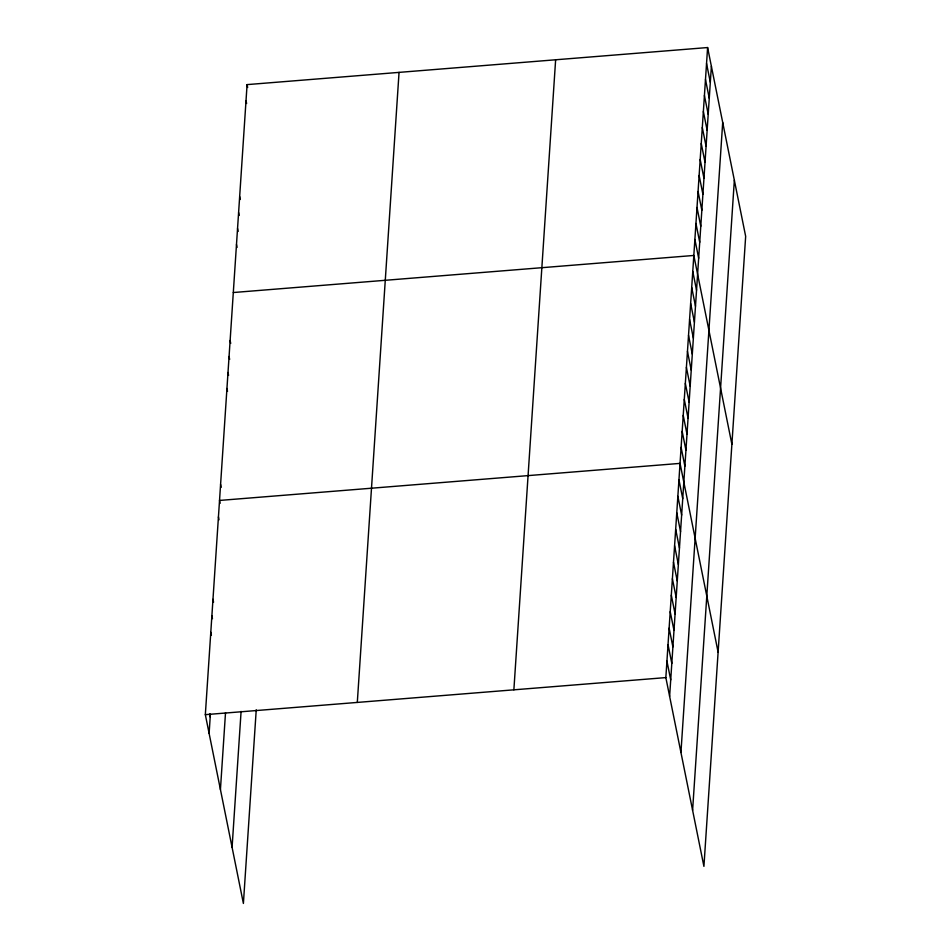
<?xml version="1.0" encoding="UTF-8"?>
<svg xmlns="http://www.w3.org/2000/svg" width="951" height="951" viewBox="0 0 951 951"><rect width="100%" height="100%" fill="white"/><g stroke="black" fill="none" stroke-linecap="round" stroke-linejoin="round"><path stroke-width="1.43" d="M256.235 709.826L243.397 903.45L205.333 714.653L247.082 84.615L707.603 47.55L745.667 236.347L703.918 866.385L665.843 677.599L707.603 47.55M209.113 733.411L210.385 714.189M220.43 789.52L225.518 712.632M232.08 847.341L241.09 711.396M357.303 702.432L399.051 72.383M513.873 689.832L555.634 59.782M669.623 696.358L711.384 66.308M680.94 752.467L722.701 122.417M692.601 810.276L734.35 180.226M233.304 292.528L693.826 255.462L731.89 444.26M205.333 714.653L665.843 677.599M706.545 63.539L710.326 82.297M705.487 79.539L709.268 98.298M704.418 95.528L708.21 114.286M703.36 111.529L707.14 130.275M702.302 127.517L706.082 146.276M701.244 143.506L705.024 162.264M700.186 159.506L703.966 178.265M699.128 175.495L702.908 194.254M698.058 191.496L701.85 210.242M697 207.484L700.78 226.243M695.942 223.473L699.722 242.232M694.884 239.474L698.664 258.232M692.768 271.463L696.548 290.21M691.698 287.452L695.49 306.21M690.64 303.44L694.42 322.199M689.582 319.441L693.362 338.199M688.524 335.43L692.304 354.188M687.466 351.43L691.246 370.177M686.408 367.419L690.188 386.177M685.338 383.408L689.13 402.166M684.28 399.408L688.06 418.167M683.222 415.397L687.002 434.155M682.164 431.397L685.944 450.144M681.106 447.386L684.886 466.145M718.112 652.172L680.048 463.387L219.526 500.44L220.109 503.329M678.955 479.863L682.735 498.609M677.861 496.339L681.641 515.097M676.767 512.815L680.547 531.573M675.674 529.291L679.454 548.049M674.58 545.767L678.36 564.525M673.486 562.255L677.267 581.002M672.393 578.731L676.185 597.478M671.311 595.207L675.091 613.966M670.217 611.683L673.997 630.442M669.124 628.159L672.904 646.918M668.03 644.635L671.81 663.394M666.936 661.123L670.717 679.87M247.082 84.615L247.664 87.492M246.024 100.604L246.606 103.493M239.664 196.56L240.246 199.448M238.606 212.56L239.188 215.449M237.548 228.549L238.13 231.438M236.49 244.55L237.072 247.426M230.13 340.506L230.713 343.394M229.072 356.494L229.655 359.383M228.002 372.495L228.585 375.383M226.944 388.483L227.527 391.372M220.584 484.451L221.167 487.328M218.433 516.916L219.015 519.805M212.976 599.308L213.559 602.197M211.883 615.784L212.465 618.673M210.789 632.272L211.372 635.149M209.624 714.046L210.207 716.935"/></g></svg>
